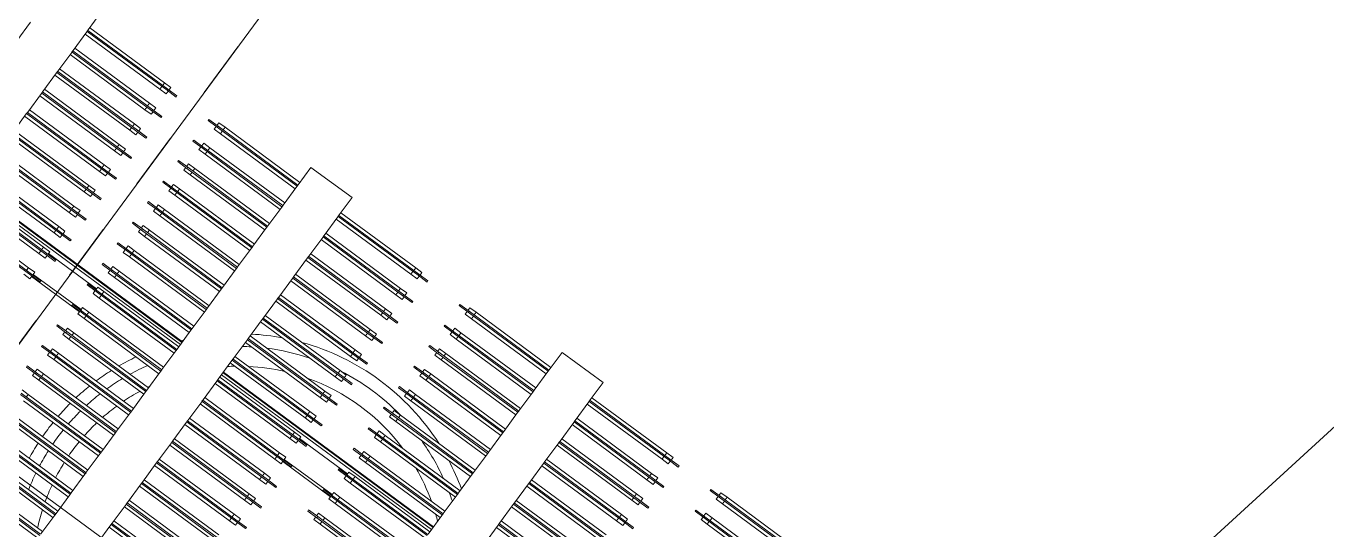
# Model space of a CAD drawing. Header units: metres. Extents: x 432095 to 435012, y 2470938 to 2473256.
# Drawn here: x 433755.655 to 433757.95, y 2471303.924 to 2471304.813 of the extents above; entities that cross this region are included whole.
import ezdxf

# ---------------------------------------------------------------- set-up
doc = ezdxf.new("R2010")
doc.units = ezdxf.units.M
doc.header["$MEASUREMENT"] = 0
doc.linetypes.add('MB D$0$DASHDOT', pattern=[1, 0.5, -0.25, 0, -0.25])
doc.linetypes.add('MB D$0$HIDDEN', pattern=[0.375, 0.25, -0.125])
doc.layers.add('cong trinh tram 110kv', color=7, linetype='Continuous', lineweight=5)
doc.layers.add('MB D$0$net dut du kien lam', color=8, linetype='MB D$0$HIDDEN', lineweight=20)

# ---------------------------------------------------------------- blocks, each defined once
blk = doc.blocks.new('MB D$0$MBA 63')
at = {"layer": 'MB D$0$net dut du kien lam', "color": 8, "linetype": 'MB D$0$DASHDOT', "ltscale": 0.5}
blk.add_line((106699.6, 30512.3), (98099.6, 30512.3), dxfattribs=at)
at = {"layer": 'MB D$0$net dut du kien lam', "color": 0, "linetype": 'ByBlock', "ltscale": 3}
blk.add_lwpolyline([(104138.6, 27512.3), (104138.6, 33512.3), (100638.6, 33512.3), (100638.6, 27512.3)], close=True, dxfattribs=at)
blk = doc.blocks.new('MB D$0$mba 1')
at = {"layer": 'cong trinh tram 110kv'}
for p, q in [((-17672.7, 4480.6), (-17847.7, 4480.6)), ((-17847.7, 4478.2), (-17672.7, 4478.2)), ((-17836.6, 4486.4), (-17672.7, 4486.4)), ((-17672.7, 4477.4), (-17672.7, 4436.4)), ((-17672.7, 4472.4), (-17836.6, 4472.4)), ((-17672.7, 4435.6), (-17847.7, 4435.6)), ((-17847.7, 4433.2), (-17672.7, 4433.2)), ((-17836.6, 4441.4), (-17672.7, 4441.4)), ((-17672.7, 4436.4), (-17672.7, 4432.4)), ((-17672.7, 4433.2), (-17672.7, 4435.6)), ((-17672.7, 4432.4), (-17672.7, 4391.4)), ((-17582.7, 4432.4), (-17582.7, 4391.4)), ((-17672.7, 4427.4), (-17836.6, 4427.4)), ((-17672.7, 4390.6), (-17847.7, 4390.6)), ((-17847.7, 4388.2), (-17672.7, 4388.2)), ((-17836.6, 4396.4), (-17672.7, 4396.4)), ((-17672.7, 4391.4), (-17672.7, 4387.4)), ((-17672.7, 4388.2), (-17672.7, 4390.6)), ((-17672.7, 4387.4), (-17672.7, 4346.4)), ((-17582.7, 4396.4), (-17418.9, 4396.4)), ((-17582.7, 4387.4), (-17582.7, 4391.4)), ((-17407.7, 4390.6), (-17582.7, 4390.6)), ((-17582.7, 4390.6), (-17582.7, 4388.2)), ((-17582.7, 4388.2), (-17407.7, 4388.2)), ((-17582.7, 4387.4), (-17582.7, 4346.4)), ((-17672.7, 4382.4), (-17836.6, 4382.4)), ((-17418.9, 4382.4), (-17582.7, 4382.4)), ((-17672.7, 4345.6), (-17847.7, 4345.6)), ((-17847.7, 4343.2), (-17672.7, 4343.2)), ((-17836.6, 4351.4), (-17672.7, 4351.4)), ((-17672.7, 4337.4), (-17836.6, 4337.4)), ((-17672.7, 4346.4), (-17672.7, 4342.4)), ((-17672.7, 4343.2), (-17672.7, 4345.6)), ((-17672.7, 4342.4), (-17672.7, 4301.4)), ((-17582.7, 4351.4), (-17418.9, 4351.4)), ((-17582.7, 4342.4), (-17582.7, 4346.4)), ((-17407.7, 4345.6), (-17582.7, 4345.6)), ((-17582.7, 4345.6), (-17582.7, 4343.2)), ((-17582.7, 4343.2), (-17407.7, 4343.2)), ((-17582.7, 4342.4), (-17582.7, 4301.4)), ((-17418.9, 4337.4), (-17582.7, 4337.4)), ((-17850.2, 4292.4), (-17836.6, 4292.4)), ((-17672.7, 4300.6), (-17847.7, 4300.6)), ((-17847.7, 4298.2), (-17672.7, 4298.2)), ((-17836.6, 4306.4), (-17672.7, 4306.4)), ((-17836.6, 4292.4), (-17836.6, 4298.2)), ((-17672.7, 4292.4), (-17836.6, 4292.4)), ((-17672.7, 4301.4), (-17672.7, 4297.4)), ((-17672.7, 4298.2), (-17672.7, 4300.6)), ((-17672.7, 4297.4), (-17672.7, 4256.4)), ((-17582.7, 4306.4), (-17418.9, 4306.4)), ((-17582.7, 4297.4), (-17582.7, 4301.4)), ((-17407.7, 4300.6), (-17582.7, 4300.6)), ((-17582.7, 4300.6), (-17582.7, 4298.2)), ((-17582.7, 4298.2), (-17407.7, 4298.2)), ((-17582.7, 4297.4), (-17582.7, 4256.4)), ((-17418.9, 4292.4), (-17582.7, 4292.4)), ((-17867.7, 4255.6), (-17847.7, 4255.6)), ((-17867.7, 4255.6), (-17867.7, 4253.2)), ((-17847.7, 4253.2), (-17867.7, 4253.2)), ((-17836.6, 4261.4), (-17850.2, 4261.4)), ((-17850.2, 4261.4), (-17850.2, 4255.6)), ((-17850.2, 4247.4), (-17850.2, 4253.2)), ((-17850.2, 4247.4), (-17836.6, 4247.4)), ((-17847.7, 4253.2), (-17847.7, 4255.6)), ((-17672.7, 4255.6), (-17847.7, 4255.6)), ((-17847.7, 4253.2), (-17672.7, 4253.2)), ((-17836.6, 4261.4), (-17672.7, 4261.4)), ((-17836.6, 4261.4), (-17836.6, 4255.6)), ((-17836.6, 4247.4), (-17836.6, 4253.2)), ((-17672.7, 4247.4), (-17836.6, 4247.4)), ((-17672.7, 4256.4), (-17672.7, 4252.4)), ((-17672.7, 4253.2), (-17672.7, 4255.6)), ((-17672.7, 4252.4), (-17672.7, 4211.4)), ((-17582.7, 4261.4), (-17418.9, 4261.4)), ((-17582.7, 4252.4), (-17582.7, 4256.4)), ((-17407.7, 4255.6), (-17582.7, 4255.6)), ((-17582.7, 4255.6), (-17582.7, 4253.2)), ((-17582.7, 4253.2), (-17407.7, 4253.2)), ((-17582.7, 4252.4), (-17582.7, 4211.4)), ((-17418.9, 4247.4), (-17582.7, 4247.4)), ((-17405.2, 4261.4), (-17418.9, 4261.4)), ((-17418.9, 4261.4), (-17418.9, 4255.6)), ((-17418.9, 4247.4), (-17418.9, 4253.2)), ((-17418.9, 4247.4), (-17405.2, 4247.4)), ((-17407.7, 4255.6), (-17387.7, 4255.6)), ((-17407.7, 4255.6), (-17407.7, 4253.2)), ((-17387.7, 4253.2), (-17407.7, 4253.2)), ((-17405.2, 4261.4), (-17405.2, 4255.6)), ((-17405.2, 4247.4), (-17405.2, 4253.2)), ((-17387.7, 4253.2), (-17387.7, 4255.6)), ((-17867.7, 4210.6), (-17847.7, 4210.6)), ((-17867.7, 4210.6), (-17867.7, 4208.2)), ((-17847.7, 4208.2), (-17867.7, 4208.2)), ((-17836.6, 4216.4), (-17850.2, 4216.4)), ((-17850.2, 4216.4), (-17850.2, 4210.6)), ((-17850.2, 4202.4), (-17850.2, 4208.2)), ((-17850.2, 4202.4), (-17836.6, 4202.4)), ((-17847.7, 4208.2), (-17847.7, 4210.6)), ((-17672.7, 4210.6), (-17847.7, 4210.6)), ((-17847.7, 4208.2), (-17672.7, 4208.2)), ((-17836.6, 4216.4), (-17672.7, 4216.4)), ((-17836.6, 4216.4), (-17836.6, 4210.6)), ((-17836.6, 4202.4), (-17836.6, 4208.2)), ((-17672.7, 4202.4), (-17836.6, 4202.4)), ((-17672.7, 4211.4), (-17672.7, 4207.4)), ((-17672.7, 4208.2), (-17672.7, 4210.6)), ((-17672.7, 4207.4), (-17672.7, 4166.4)), ((-17582.7, 4216.4), (-17418.9, 4216.4)), ((-17582.7, 4207.4), (-17582.7, 4211.4)), ((-17407.7, 4210.6), (-17582.7, 4210.6)), ((-17582.7, 4210.6), (-17582.7, 4208.2)), ((-17582.7, 4208.2), (-17407.7, 4208.2)), ((-17582.7, 4207.4), (-17582.7, 4166.4)), ((-17418.9, 4202.4), (-17582.7, 4202.4)), ((-17405.2, 4216.4), (-17418.9, 4216.4)), ((-17418.9, 4216.4), (-17418.9, 4210.6)), ((-17418.9, 4202.4), (-17418.9, 4208.2)), ((-17418.9, 4202.4), (-17405.2, 4202.4)), ((-17407.7, 4210.6), (-17387.7, 4210.6)), ((-17407.7, 4210.6), (-17407.7, 4208.2)), ((-17387.7, 4208.2), (-17407.7, 4208.2)), ((-17405.2, 4216.4), (-17405.2, 4210.6)), ((-17405.2, 4202.4), (-17405.2, 4208.2)), ((-17387.7, 4208.2), (-17387.7, 4210.6)), ((-17867.7, 4165.6), (-17847.7, 4165.6)), ((-17867.7, 4165.6), (-17867.7, 4163.2)), ((-17847.7, 4163.2), (-17867.7, 4163.2)), ((-17836.6, 4171.4), (-17850.2, 4171.4)), ((-17850.2, 4171.4), (-17850.2, 4165.6)), ((-17850.2, 4157.4), (-17850.2, 4163.2)), ((-17850.2, 4157.4), (-17836.6, 4157.4)), ((-17847.7, 4163.2), (-17847.7, 4165.6)), ((-17672.7, 4165.6), (-17847.7, 4165.6)), ((-17847.7, 4163.2), (-17672.7, 4163.2)), ((-17836.6, 4171.4), (-17672.7, 4171.4)), ((-17836.6, 4171.4), (-17836.6, 4165.6)), ((-17836.6, 4157.4), (-17836.6, 4163.2)), ((-17672.7, 4157.4), (-17836.6, 4157.4)), ((-17672.7, 4166.4), (-17672.7, 4162.4)), ((-17672.7, 4163.2), (-17672.7, 4165.6)), ((-17672.7, 4162.4), (-17672.7, 4121.4)), ((-17582.7, 4171.4), (-17418.9, 4171.4)), ((-17582.7, 4162.4), (-17582.7, 4166.4)), ((-17407.7, 4165.6), (-17582.7, 4165.6)), ((-17582.7, 4165.6), (-17582.7, 4163.2)), ((-17582.7, 4163.2), (-17407.7, 4163.2)), ((-17582.7, 4162.4), (-17582.7, 4121.4)), ((-17418.9, 4157.4), (-17582.7, 4157.4)), ((-17405.2, 4171.4), (-17418.9, 4171.4)), ((-17418.9, 4171.4), (-17418.9, 4165.6)), ((-17418.9, 4157.4), (-17418.9, 4163.2)), ((-17418.9, 4157.4), (-17405.2, 4157.4)), ((-17407.7, 4165.6), (-17387.7, 4165.6)), ((-17407.7, 4165.6), (-17407.7, 4163.2)), ((-17387.7, 4163.2), (-17407.7, 4163.2)), ((-17405.2, 4171.4), (-17405.2, 4165.6)), ((-17405.2, 4157.4), (-17405.2, 4163.2)), ((-17387.7, 4163.2), (-17387.7, 4165.6)), ((-17317.7, 4165.6), (-17297.7, 4165.6)), ((-17317.7, 4165.6), (-17317.7, 4163.2)), ((-17297.7, 4163.2), (-17317.7, 4163.2)), ((-17286.6, 4171.4), (-17300.2, 4171.4)), ((-17300.2, 4171.4), (-17300.2, 4165.6)), ((-17300.2, 4157.4), (-17300.2, 4163.2)), ((-17300.2, 4157.4), (-17286.6, 4157.4)), ((-17297.7, 4163.2), (-17297.7, 4165.6)), ((-17122.7, 4165.6), (-17297.7, 4165.6)), ((-17297.7, 4163.2), (-17122.7, 4163.2)), ((-17286.6, 4171.4), (-17122.7, 4171.4)), ((-17286.6, 4171.4), (-17286.6, 4165.6)), ((-17286.6, 4157.4), (-17286.6, 4163.2)), ((-17122.7, 4157.4), (-17286.6, 4157.4)), ((-17957.7, 4120.6), (-18132.7, 4120.6)), ((-18132.7, 4118.2), (-17957.7, 4118.2)), ((-17968.9, 4112.4), (-18132.7, 4112.4)), ((-17955.2, 4126.4), (-17968.9, 4126.4)), ((-17968.9, 4112.4), (-17968.9, 4118.2)), ((-17968.9, 4112.4), (-17955.2, 4112.4)), ((-17957.7, 4120.6), (-17937.7, 4120.6)), ((-17957.7, 4120.6), (-17957.7, 4118.2)), ((-17937.7, 4118.2), (-17957.7, 4118.2)), ((-17955.2, 4126.4), (-17955.2, 4120.6)), ((-17955.2, 4121.4), (-17850.2, 4121.4)), ((-17955.2, 4112.4), (-17955.2, 4118.2)), ((-17955.2, 4116.9), (-17850.2, 4116.9)), ((-17937.7, 4118.2), (-17937.7, 4120.6)), ((-17867.7, 4120.6), (-17847.7, 4120.6)), ((-17867.7, 4120.6), (-17867.7, 4118.2)), ((-17847.7, 4118.2), (-17867.7, 4118.2)), ((-17836.6, 4126.4), (-17850.2, 4126.4)), ((-17850.2, 4126.4), (-17850.2, 4120.6)), ((-17850.2, 4112.4), (-17850.2, 4118.2)), ((-17850.2, 4112.4), (-17836.6, 4112.4)), ((-17847.7, 4118.2), (-17847.7, 4120.6)), ((-17672.7, 4120.6), (-17847.7, 4120.6)), ((-17847.7, 4118.2), (-17672.7, 4118.2)), ((-17836.6, 4126.4), (-17672.7, 4126.4)), ((-17836.6, 4126.4), (-17836.6, 4120.6)), ((-17836.6, 4112.4), (-17836.6, 4118.2)), ((-17672.7, 4112.4), (-17836.6, 4112.4)), ((-17672.7, 4121.4), (-17672.7, 4117.4)), ((-17672.7, 4118.2), (-17672.7, 4120.6)), ((-17672.7, 4117.4), (-17672.7, 4076.4)), ((-17582.7, 4126.4), (-17418.9, 4126.4)), ((-17582.7, 4117.4), (-17582.7, 4121.4)), ((-17407.7, 4120.6), (-17582.7, 4120.6)), ((-17582.7, 4120.6), (-17582.7, 4118.2)), ((-17582.7, 4118.2), (-17407.7, 4118.2)), ((-17582.7, 4117.4), (-17582.7, 4076.4)), ((-17418.9, 4112.4), (-17582.7, 4112.4)), ((-17405.2, 4126.4), (-17418.9, 4126.4)), ((-17418.9, 4126.4), (-17418.9, 4120.6)), ((-17418.9, 4112.4), (-17418.9, 4118.2)), ((-17418.9, 4112.4), (-17405.2, 4112.4)), ((-17407.7, 4120.6), (-17387.7, 4120.6)), ((-17407.7, 4120.6), (-17407.7, 4118.2)), ((-17387.7, 4118.2), (-17407.7, 4118.2)), ((-17405.2, 4126.4), (-17405.2, 4120.6)), ((-17405.2, 4121.4), (-17300.2, 4121.4)), ((-17405.2, 4112.4), (-17405.2, 4118.2)), ((-17405.2, 4116.9), (-17300.2, 4116.9)), ((-17387.7, 4118.2), (-17387.7, 4120.6)), ((-17317.7, 4120.6), (-17297.7, 4120.6)), ((-17317.7, 4120.6), (-17317.7, 4118.2)), ((-17297.7, 4118.2), (-17317.7, 4118.2)), ((-17286.6, 4126.4), (-17300.2, 4126.4)), ((-17300.2, 4126.4), (-17300.2, 4120.6)), ((-17300.2, 4112.4), (-17300.2, 4118.2)), ((-17300.2, 4112.4), (-17286.6, 4112.4)), ((-17297.7, 4118.2), (-17297.7, 4120.6)), ((-17122.7, 4120.6), (-17297.7, 4120.6)), ((-17297.7, 4118.2), (-17122.7, 4118.2)), ((-17286.6, 4126.4), (-17122.7, 4126.4)), ((-17286.6, 4126.4), (-17286.6, 4120.6)), ((-17286.6, 4112.4), (-17286.6, 4118.2)), ((-17122.7, 4112.4), (-17286.6, 4112.4)), ((-18132.7, 4081.4), (-17968.9, 4081.4)), ((-17957.7, 4075.6), (-18132.7, 4075.6)), ((-18132.7, 4073.2), (-17957.7, 4073.2)), ((-17968.9, 4067.4), (-18132.7, 4067.4)), ((-18132.7, 4062.4), (-17672.7, 4062.4)), ((-17955.2, 4081.4), (-17968.9, 4081.4)), ((-17968.9, 4081.4), (-17968.9, 4075.6)), ((-17968.9, 4067.4), (-17968.9, 4073.2)), ((-17968.9, 4067.4), (-17955.2, 4067.4)), ((-17957.7, 4075.6), (-17937.7, 4075.6)), ((-17957.7, 4075.6), (-17957.7, 4073.2)), ((-17937.7, 4073.2), (-17957.7, 4073.2)), ((-17955.2, 4081.4), (-17955.2, 4075.6)), ((-17955.2, 4067.4), (-17955.2, 4073.2)), ((-17955.2, 4071.4), (-17850.2, 4071.4)), ((-17937.7, 4073.2), (-17937.7, 4075.6)), ((-17867.7, 4075.6), (-17847.7, 4075.6)), ((-17867.7, 4075.6), (-17867.7, 4073.2)), ((-17847.7, 4073.2), (-17867.7, 4073.2)), ((-17836.6, 4081.4), (-17850.2, 4081.4)), ((-17850.2, 4081.4), (-17850.2, 4075.6)), ((-17850.2, 4067.4), (-17850.2, 4073.2)), ((-17850.2, 4067.4), (-17836.6, 4067.4)), ((-17847.7, 4073.2), (-17847.7, 4075.6)), ((-17672.7, 4075.6), (-17847.7, 4075.6)), ((-17847.7, 4073.2), (-17672.7, 4073.2)), ((-17836.6, 4081.4), (-17672.7, 4081.4)), ((-17836.6, 4081.4), (-17836.6, 4075.6)), ((-17836.6, 4067.4), (-17836.6, 4073.2)), ((-17672.7, 4067.4), (-17836.6, 4067.4)), ((-17672.7, 4076.4), (-17672.7, 4072.4)), ((-17672.7, 4073.2), (-17672.7, 4075.6)), ((-17672.7, 4072.4), (-17672.7, 4031.4)), ((-17582.7, 4081.4), (-17418.9, 4081.4)), ((-17582.7, 4072.4), (-17582.7, 4076.4)), ((-17407.7, 4075.6), (-17582.7, 4075.6)), ((-17582.7, 4075.6), (-17582.7, 4073.2)), ((-17582.7, 4073.2), (-17407.7, 4073.2)), ((-17582.7, 4072.4), (-17582.7, 4031.4)), ((-17418.9, 4067.4), (-17582.7, 4067.4)), ((-17582.7, 4062.4), (-17122.7, 4062.4)), ((-17405.2, 4081.4), (-17418.9, 4081.4)), ((-17418.9, 4081.4), (-17418.9, 4075.6)), ((-17418.9, 4067.4), (-17418.9, 4073.2)), ((-17418.9, 4067.4), (-17405.2, 4067.4)), ((-17407.7, 4075.6), (-17387.7, 4075.6)), ((-17407.7, 4075.6), (-17407.7, 4073.2)), ((-17387.7, 4073.2), (-17407.7, 4073.2)), ((-17405.2, 4081.4), (-17405.2, 4075.6)), ((-17405.2, 4067.4), (-17405.2, 4073.2)), ((-17405.2, 4071.4), (-17300.2, 4071.4)), ((-17387.7, 4073.2), (-17387.7, 4075.6)), ((-17317.7, 4075.6), (-17297.7, 4075.6)), ((-17317.7, 4075.6), (-17317.7, 4073.2)), ((-17297.7, 4073.2), (-17317.7, 4073.2)), ((-17286.6, 4081.4), (-17300.2, 4081.4)), ((-17300.2, 4081.4), (-17300.2, 4075.6)), ((-17300.2, 4067.4), (-17300.2, 4073.2)), ((-17300.2, 4067.4), (-17286.6, 4067.4)), ((-17297.7, 4073.2), (-17297.7, 4075.6)), ((-17122.7, 4075.6), (-17297.7, 4075.6)), ((-17297.7, 4073.2), (-17122.7, 4073.2)), ((-17286.6, 4081.4), (-17122.7, 4081.4)), ((-17286.6, 4081.4), (-17286.6, 4075.6)), ((-17286.6, 4067.4), (-17286.6, 4073.2)), ((-17122.7, 4067.4), (-17286.6, 4067.4)), ((-17122.7, 4072.4), (-17122.7, 4031.4)), ((-18132.7, 4057.9), (-17672.7, 4057.9)), ((-18132.7, 4056.4), (-17672.7, 4056.4)), ((-17582.7, 4057.9), (-17122.7, 4057.9)), ((-17582.7, 4056.4), (-17122.7, 4056.4)), ((-18132.7, 4036.4), (-17968.9, 4036.4)), ((-17957.7, 4030.6), (-18132.7, 4030.6)), ((-18132.7, 4028.2), (-17957.7, 4028.2)), ((-17968.9, 4022.4), (-18132.7, 4022.4)), ((-17955.2, 4036.4), (-17968.9, 4036.4)), ((-17968.9, 4036.4), (-17968.9, 4030.6)), ((-17968.9, 4022.4), (-17968.9, 4028.2)), ((-17968.9, 4022.4), (-17955.2, 4022.4)), ((-17957.7, 4030.6), (-17937.7, 4030.6)), ((-17957.7, 4030.6), (-17957.7, 4028.2)), ((-17937.7, 4028.2), (-17957.7, 4028.2)), ((-17955.2, 4036.4), (-17955.2, 4030.6)), ((-17955.2, 4022.4), (-17955.2, 4028.2)), ((-17937.7, 4028.2), (-17937.7, 4030.6)), ((-17867.7, 4030.6), (-17847.7, 4030.6)), ((-17867.7, 4030.6), (-17867.7, 4028.2)), ((-17847.7, 4028.2), (-17867.7, 4028.2)), ((-17836.6, 4036.4), (-17850.2, 4036.4)), ((-17850.2, 4036.4), (-17850.2, 4030.6)), ((-17850.2, 4022.4), (-17850.2, 4028.2)), ((-17850.2, 4022.4), (-17836.6, 4022.4)), ((-17847.7, 4028.2), (-17847.7, 4030.6)), ((-17672.7, 4030.6), (-17847.7, 4030.6)), ((-17847.7, 4028.2), (-17672.7, 4028.2)), ((-17836.6, 4036.4), (-17672.7, 4036.4)), ((-17836.6, 4036.4), (-17836.6, 4030.6)), ((-17836.6, 4022.4), (-17836.6, 4028.2)), ((-17672.7, 4022.4), (-17836.6, 4022.4)), ((-17672.7, 4031.4), (-17672.7, 4027.4)), ((-17672.7, 4028.2), (-17672.7, 4030.6)), ((-17672.7, 4027.4), (-17672.7, 3986.4)), ((-17582.7, 4036.4), (-17418.9, 4036.4)), ((-17582.7, 4027.4), (-17582.7, 4031.4)), ((-17407.7, 4030.6), (-17582.7, 4030.6)), ((-17582.7, 4030.6), (-17582.7, 4028.2)), ((-17582.7, 4028.2), (-17407.7, 4028.2)), ((-17582.7, 4027.4), (-17582.7, 3986.4)), ((-17418.9, 4022.4), (-17582.7, 4022.4)), ((-17405.2, 4036.4), (-17418.9, 4036.4)), ((-17418.9, 4036.4), (-17418.9, 4030.6)), ((-17418.9, 4022.4), (-17418.9, 4028.2)), ((-17418.9, 4022.4), (-17405.2, 4022.4)), ((-17407.7, 4030.6), (-17387.7, 4030.6)), ((-17407.7, 4030.6), (-17407.7, 4028.2)), ((-17387.7, 4028.2), (-17407.7, 4028.2)), ((-17405.2, 4036.4), (-17405.2, 4030.6)), ((-17405.2, 4022.4), (-17405.2, 4028.2)), ((-17387.7, 4028.2), (-17387.7, 4030.6)), ((-17317.7, 4030.6), (-17297.7, 4030.6)), ((-17317.7, 4030.6), (-17317.7, 4028.2)), ((-17297.7, 4028.2), (-17317.7, 4028.2)), ((-17286.6, 4036.4), (-17300.2, 4036.4)), ((-17300.2, 4036.4), (-17300.2, 4030.6)), ((-17300.2, 4022.4), (-17300.2, 4028.2)), ((-17300.2, 4022.4), (-17286.6, 4022.4)), ((-17297.7, 4028.2), (-17297.7, 4030.6)), ((-17122.7, 4030.6), (-17297.7, 4030.6)), ((-17297.7, 4028.2), (-17122.7, 4028.2)), ((-17286.6, 4036.4), (-17122.7, 4036.4)), ((-17286.6, 4036.4), (-17286.6, 4030.6)), ((-17286.6, 4022.4), (-17286.6, 4028.2)), ((-17122.7, 4022.4), (-17286.6, 4022.4)), ((-17122.7, 4031.4), (-17122.7, 4027.4)), ((-17122.7, 4028.2), (-17122.7, 4030.6)), ((-17122.7, 4027.4), (-17122.7, 3986.4)), ((-17032.7, 4027.4), (-17032.7, 3986.4)), ((-18132.7, 3991.4), (-17968.9, 3991.4)), ((-17957.7, 3985.6), (-18132.7, 3985.6)), ((-18132.7, 3983.2), (-17957.7, 3983.2)), ((-17968.9, 3977.4), (-18132.7, 3977.4)), ((-17955.2, 3991.4), (-17968.9, 3991.4)), ((-17968.9, 3991.4), (-17968.9, 3985.6)), ((-17968.9, 3977.4), (-17968.9, 3983.2)), ((-17968.9, 3977.4), (-17955.2, 3977.4)), ((-17957.7, 3985.6), (-17937.7, 3985.6)), ((-17957.7, 3985.6), (-17957.7, 3983.2)), ((-17937.7, 3983.2), (-17957.7, 3983.2)), ((-17955.2, 3991.4), (-17955.2, 3985.6)), ((-17955.2, 3977.4), (-17955.2, 3983.2)), ((-17937.7, 3983.2), (-17937.7, 3985.6)), ((-17867.7, 3985.6), (-17847.7, 3985.6)), ((-17867.7, 3985.6), (-17867.7, 3983.2)), ((-17847.7, 3983.2), (-17867.7, 3983.2)), ((-17836.6, 3991.4), (-17850.2, 3991.4)), ((-17850.2, 3991.4), (-17850.2, 3985.6)), ((-17850.2, 3977.4), (-17850.2, 3983.2)), ((-17850.2, 3977.4), (-17836.6, 3977.4)), ((-17847.7, 3983.2), (-17847.7, 3985.6)), ((-17672.7, 3985.6), (-17847.7, 3985.6)), ((-17847.7, 3983.2), (-17672.7, 3983.2)), ((-17836.6, 3991.4), (-17672.7, 3991.4)), ((-17836.6, 3991.4), (-17836.6, 3985.6)), ((-17836.6, 3977.4), (-17836.6, 3983.2)), ((-17672.7, 3977.4), (-17836.6, 3977.4)), ((-17672.7, 3986.4), (-17672.7, 3982.4)), ((-17672.7, 3983.2), (-17672.7, 3985.6)), ((-17672.7, 3982.4), (-17672.7, 3941.4)), ((-17582.7, 3991.4), (-17418.9, 3991.4)), ((-17582.7, 3982.4), (-17582.7, 3986.4)), ((-17407.7, 3985.6), (-17582.7, 3985.6)), ((-17582.7, 3985.6), (-17582.7, 3983.2)), ((-17582.7, 3983.2), (-17407.7, 3983.2)), ((-17582.7, 3982.4), (-17582.7, 3941.4)), ((-17418.9, 3977.4), (-17582.7, 3977.4)), ((-17405.2, 3991.4), (-17418.9, 3991.4)), ((-17418.9, 3991.4), (-17418.9, 3985.6)), ((-17418.9, 3977.4), (-17418.9, 3983.2)), ((-17418.9, 3977.4), (-17405.2, 3977.4)), ((-17407.7, 3985.6), (-17387.7, 3985.6)), ((-17407.7, 3985.6), (-17407.7, 3983.2)), ((-17387.7, 3983.2), (-17407.7, 3983.2)), ((-17405.2, 3991.4), (-17405.2, 3985.6)), ((-17405.2, 3977.4), (-17405.2, 3983.2)), ((-17387.7, 3983.2), (-17387.7, 3985.6)), ((-17317.7, 3985.6), (-17297.7, 3985.6)), ((-17317.7, 3985.6), (-17317.7, 3983.2)), ((-17297.7, 3983.2), (-17317.7, 3983.2)), ((-17286.6, 3991.4), (-17300.2, 3991.4)), ((-17300.2, 3991.4), (-17300.2, 3985.6)), ((-17300.2, 3977.4), (-17300.2, 3983.2)), ((-17300.2, 3977.4), (-17286.6, 3977.4)), ((-17297.7, 3983.2), (-17297.7, 3985.6)), ((-17122.7, 3985.6), (-17297.7, 3985.6)), ((-17297.7, 3983.2), (-17122.7, 3983.2)), ((-17286.6, 3991.4), (-17122.7, 3991.4)), ((-17286.6, 3991.4), (-17286.6, 3985.6)), ((-17286.6, 3977.4), (-17286.6, 3983.2)), ((-17122.7, 3977.4), (-17286.6, 3977.4)), ((-17122.7, 3986.4), (-17122.7, 3982.4)), ((-17122.7, 3983.2), (-17122.7, 3985.6)), ((-17122.7, 3982.4), (-17122.7, 3941.4)), ((-17032.7, 3991.4), (-16868.9, 3991.4)), ((-17032.7, 3982.4), (-17032.7, 3986.4)), ((-16857.7, 3985.6), (-17032.7, 3985.6)), ((-17032.7, 3985.6), (-17032.7, 3983.2)), ((-17032.7, 3983.2), (-16857.7, 3983.2)), ((-17032.7, 3982.4), (-17032.7, 3941.4)), ((-16868.9, 3977.4), (-17032.7, 3977.4)), ((-18132.7, 3946.4), (-17968.9, 3946.4)), ((-17957.7, 3940.6), (-18132.7, 3940.6)), ((-18132.7, 3938.2), (-17957.7, 3938.2)), ((-18132.7, 3937.4), (-18132.7, 3896.4)), ((-17968.9, 3932.4), (-18132.7, 3932.4)), ((-17955.2, 3946.4), (-17968.9, 3946.4)), ((-17968.9, 3946.4), (-17968.9, 3940.6)), ((-17968.9, 3932.4), (-17968.9, 3938.2)), ((-17968.9, 3932.4), (-17955.2, 3932.4)), ((-17957.7, 3940.6), (-17937.7, 3940.6)), ((-17957.7, 3940.6), (-17957.7, 3938.2)), ((-17937.7, 3938.2), (-17957.7, 3938.2)), ((-17955.2, 3946.4), (-17955.2, 3940.6)), ((-17955.2, 3932.4), (-17955.2, 3938.2)), ((-17937.7, 3938.2), (-17937.7, 3940.6)), ((-17867.7, 3940.6), (-17847.7, 3940.6)), ((-17867.7, 3940.6), (-17867.7, 3938.2)), ((-17847.7, 3938.2), (-17867.7, 3938.2)), ((-17836.6, 3946.4), (-17850.2, 3946.4)), ((-17850.2, 3946.4), (-17850.2, 3940.6)), ((-17850.2, 3932.4), (-17850.2, 3938.2)), ((-17850.2, 3932.4), (-17836.6, 3932.4)), ((-17847.7, 3938.2), (-17847.7, 3940.6)), ((-17672.7, 3940.6), (-17847.7, 3940.6)), ((-17847.7, 3938.2), (-17672.7, 3938.2)), ((-17836.6, 3946.4), (-17672.7, 3946.4)), ((-17836.6, 3946.4), (-17836.6, 3940.6)), ((-17836.6, 3932.4), (-17836.6, 3938.2)), ((-17672.7, 3932.4), (-17836.6, 3932.4)), ((-17672.7, 3941.4), (-17672.7, 3937.4)), ((-17672.7, 3938.2), (-17672.7, 3940.6)), ((-17672.7, 3937.4), (-17672.7, 3896.4)), ((-17582.7, 3946.4), (-17418.9, 3946.4)), ((-17582.7, 3937.4), (-17582.7, 3941.4)), ((-17407.7, 3940.6), (-17582.7, 3940.6)), ((-17582.7, 3940.6), (-17582.7, 3938.2)), ((-17582.7, 3938.2), (-17407.7, 3938.2)), ((-17582.7, 3937.4), (-17582.7, 3896.4)), ((-17418.9, 3932.4), (-17582.7, 3932.4)), ((-17405.2, 3946.4), (-17418.9, 3946.4)), ((-17418.9, 3946.4), (-17418.9, 3940.6)), ((-17418.9, 3932.4), (-17418.9, 3938.2)), ((-17418.9, 3932.4), (-17405.2, 3932.4)), ((-17407.7, 3940.6), (-17387.7, 3940.6)), ((-17407.7, 3940.6), (-17407.7, 3938.2)), ((-17387.7, 3938.2), (-17407.7, 3938.2)), ((-17405.2, 3946.4), (-17405.2, 3940.6)), ((-17405.2, 3932.4), (-17405.2, 3938.2)), ((-17387.7, 3938.2), (-17387.7, 3940.6)), ((-17317.7, 3940.6), (-17297.7, 3940.6)), ((-17317.7, 3940.6), (-17317.7, 3938.2)), ((-17297.7, 3938.2), (-17317.7, 3938.2)), ((-17286.6, 3946.4), (-17300.2, 3946.4)), ((-17300.2, 3946.4), (-17300.2, 3940.6)), ((-17300.2, 3932.4), (-17300.2, 3938.2)), ((-17300.2, 3932.4), (-17286.6, 3932.4)), ((-17297.7, 3938.2), (-17297.7, 3940.6)), ((-17122.7, 3940.6), (-17297.7, 3940.6)), ((-17297.7, 3938.2), (-17122.7, 3938.2)), ((-17286.6, 3946.4), (-17122.7, 3946.4)), ((-17286.6, 3946.4), (-17286.6, 3940.6)), ((-17286.6, 3932.4), (-17286.6, 3938.2)), ((-17122.7, 3932.4), (-17286.6, 3932.4)), ((-17122.7, 3941.4), (-17122.7, 3937.4)), ((-17122.7, 3938.2), (-17122.7, 3940.6)), ((-17122.7, 3937.4), (-17122.7, 3896.4)), ((-17032.7, 3946.4), (-16868.9, 3946.4)), ((-17032.7, 3937.4), (-17032.7, 3941.4)), ((-16857.7, 3940.6), (-17032.7, 3940.6)), ((-17032.7, 3940.6), (-17032.7, 3938.2)), ((-17032.7, 3938.2), (-16857.7, 3938.2)), ((-17032.7, 3937.4), (-17032.7, 3896.4)), ((-16868.9, 3932.4), (-17032.7, 3932.4)), ((-18132.7, 3901.4), (-17968.9, 3901.4)), ((-17955.2, 3901.4), (-17968.9, 3901.4)), ((-17968.9, 3901.4), (-17968.9, 3895.6)), ((-17955.2, 3901.4), (-17955.2, 3895.6)), ((-17836.6, 3901.4), (-17850.2, 3901.4)), ((-17850.2, 3901.4), (-17850.2, 3895.6)), ((-17836.6, 3901.4), (-17672.7, 3901.4)), ((-17836.6, 3901.4), (-17836.6, 3895.6)), ((-17582.7, 3901.4), (-17418.9, 3901.4)), ((-17405.2, 3901.4), (-17418.9, 3901.4)), ((-17418.9, 3901.4), (-17418.9, 3895.6)), ((-17405.2, 3901.4), (-17405.2, 3895.6)), ((-17286.6, 3901.4), (-17300.2, 3901.4)), ((-17300.2, 3901.4), (-17300.2, 3895.6)), ((-17286.6, 3901.4), (-17122.7, 3901.4)), ((-17286.6, 3901.4), (-17286.6, 3895.6)), ((-17032.7, 3901.4), (-16868.9, 3901.4)), ((-18132.7, 3892.4), (-18132.7, 3896.4)), ((-17957.7, 3895.6), (-18132.7, 3895.6)), ((-18132.7, 3895.6), (-18132.7, 3893.2)), ((-18132.7, 3893.2), (-17957.7, 3893.2)), ((-18132.7, 3892.4), (-18132.7, 3851.4)), ((-17968.9, 3887.4), (-18132.7, 3887.4)), ((-17968.9, 3887.4), (-17968.9, 3893.2)), ((-17968.9, 3887.4), (-17955.2, 3887.4)), ((-17957.7, 3895.6), (-17937.7, 3895.6)), ((-17957.7, 3895.6), (-17957.7, 3893.2)), ((-17937.7, 3893.2), (-17957.7, 3893.2)), ((-17955.2, 3887.4), (-17955.2, 3893.2)), ((-17937.7, 3893.2), (-17937.7, 3895.6)), ((-17867.7, 3895.6), (-17847.7, 3895.6)), ((-17867.7, 3895.6), (-17867.7, 3893.2)), ((-17847.7, 3893.2), (-17867.7, 3893.2)), ((-17850.2, 3887.4), (-17850.2, 3893.2)), ((-17850.2, 3887.4), (-17836.6, 3887.4)), ((-17847.7, 3893.2), (-17847.7, 3895.6)), ((-17672.7, 3895.6), (-17847.7, 3895.6)), ((-17847.7, 3893.2), (-17672.7, 3893.2)), ((-17836.6, 3887.4), (-17836.6, 3893.2)), ((-17672.7, 3887.4), (-17836.6, 3887.4)), ((-17672.7, 3896.4), (-17672.7, 3892.4)), ((-17672.7, 3893.2), (-17672.7, 3895.6)), ((-17672.7, 3892.4), (-17672.7, 3851.4)), ((-17582.7, 3892.4), (-17582.7, 3896.4)), ((-17407.7, 3895.6), (-17582.7, 3895.6)), ((-17582.7, 3895.6), (-17582.7, 3893.2)), ((-17582.7, 3893.2), (-17407.7, 3893.2)), ((-17582.7, 3892.4), (-17582.7, 3851.4)), ((-17418.9, 3887.4), (-17582.7, 3887.4)), ((-17418.9, 3887.4), (-17418.9, 3893.2)), ((-17418.9, 3887.4), (-17405.2, 3887.4)), ((-17407.7, 3895.6), (-17387.7, 3895.6)), ((-17407.7, 3895.6), (-17407.7, 3893.2)), ((-17387.7, 3893.2), (-17407.7, 3893.2)), ((-17405.2, 3887.4), (-17405.2, 3893.2)), ((-17387.7, 3893.2), (-17387.7, 3895.6)), ((-17317.7, 3895.6), (-17297.7, 3895.6)), ((-17317.7, 3895.6), (-17317.7, 3893.2)), ((-17297.7, 3893.2), (-17317.7, 3893.2)), ((-17300.2, 3887.4), (-17300.2, 3893.2)), ((-17300.2, 3887.4), (-17286.6, 3887.4)), ((-17297.7, 3893.2), (-17297.7, 3895.6)), ((-17122.7, 3895.6), (-17297.7, 3895.6)), ((-17297.7, 3893.2), (-17122.7, 3893.2)), ((-17286.6, 3887.4), (-17286.6, 3893.2)), ((-17122.7, 3887.4), (-17286.6, 3887.4)), ((-17122.7, 3896.4), (-17122.7, 3892.4)), ((-17122.7, 3893.2), (-17122.7, 3895.6)), ((-17122.7, 3892.4), (-17122.7, 3851.4)), ((-17032.7, 3892.4), (-17032.7, 3896.4)), ((-16857.7, 3895.6), (-17032.7, 3895.6)), ((-17032.7, 3895.6), (-17032.7, 3893.2)), ((-17032.7, 3893.2), (-16857.7, 3893.2)), ((-17032.7, 3892.4), (-17032.7, 3851.4)), ((-16868.9, 3887.4), (-17032.7, 3887.4)), ((-18132.7, 3856.4), (-17968.9, 3856.4)), ((-17955.2, 3856.4), (-17968.9, 3856.4)), ((-17968.9, 3856.4), (-17968.9, 3850.6)), ((-17955.2, 3856.4), (-17955.2, 3850.6)), ((-17836.6, 3856.4), (-17850.2, 3856.4)), ((-17850.2, 3856.4), (-17850.2, 3850.6)), ((-17836.6, 3856.4), (-17672.7, 3856.4)), ((-17836.6, 3856.4), (-17836.6, 3850.6)), ((-17582.7, 3856.4), (-17418.9, 3856.4)), ((-17405.2, 3856.4), (-17418.9, 3856.4)), ((-17418.9, 3856.4), (-17418.9, 3850.6)), ((-17405.2, 3856.4), (-17405.2, 3850.6)), ((-17286.6, 3856.4), (-17300.2, 3856.4)), ((-17300.2, 3856.4), (-17300.2, 3850.6)), ((-17286.6, 3856.4), (-17122.7, 3856.4)), ((-17286.6, 3856.4), (-17286.6, 3850.6)), ((-17032.7, 3856.4), (-16868.9, 3856.4)), ((-16855.2, 3856.4), (-16868.9, 3856.4)), ((-16868.9, 3856.4), (-16868.9, 3850.6)), ((-16855.2, 3856.4), (-16855.2, 3850.6)), ((-18132.7, 3847.4), (-18132.7, 3851.4)), ((-17957.7, 3850.6), (-18132.7, 3850.6)), ((-18132.7, 3850.6), (-18132.7, 3848.2)), ((-18132.7, 3848.2), (-17957.7, 3848.2)), ((-18132.7, 3847.4), (-18132.7, 3806.4)), ((-17968.9, 3842.4), (-18132.7, 3842.4)), ((-17968.9, 3842.4), (-17968.9, 3848.2)), ((-17968.9, 3842.4), (-17955.2, 3842.4)), ((-17957.7, 3850.6), (-17937.7, 3850.6)), ((-17957.7, 3850.6), (-17957.7, 3848.2)), ((-17937.7, 3848.2), (-17957.7, 3848.2)), ((-17955.2, 3842.4), (-17955.2, 3848.2)), ((-17937.7, 3848.2), (-17937.7, 3850.6)), ((-17867.7, 3850.6), (-17847.7, 3850.6)), ((-17867.7, 3850.6), (-17867.7, 3848.2)), ((-17847.7, 3848.2), (-17867.7, 3848.2)), ((-17850.2, 3842.4), (-17850.2, 3848.2)), ((-17850.2, 3842.4), (-17836.6, 3842.4)), ((-17847.7, 3848.2), (-17847.7, 3850.6)), ((-17672.7, 3850.6), (-17847.7, 3850.6)), ((-17847.7, 3848.2), (-17672.7, 3848.2)), ((-17836.6, 3842.4), (-17836.6, 3848.2)), ((-17672.7, 3842.4), (-17836.6, 3842.4)), ((-17672.7, 3851.4), (-17672.7, 3847.4)), ((-17672.7, 3848.2), (-17672.7, 3850.6)), ((-17672.7, 3847.4), (-17672.7, 3806.4)), ((-17582.7, 3847.4), (-17582.7, 3851.4)), ((-17407.7, 3850.6), (-17582.7, 3850.6)), ((-17582.7, 3850.6), (-17582.7, 3848.2)), ((-17582.7, 3848.2), (-17407.7, 3848.2)), ((-17582.7, 3847.4), (-17582.7, 3806.4)), ((-17418.9, 3842.4), (-17582.7, 3842.4)), ((-17418.9, 3842.4), (-17418.9, 3848.2)), ((-17418.9, 3842.4), (-17405.2, 3842.4)), ((-17407.7, 3850.6), (-17387.7, 3850.6)), ((-17407.7, 3850.6), (-17407.7, 3848.2)), ((-17387.7, 3848.2), (-17407.7, 3848.2)), ((-17405.2, 3842.4), (-17405.2, 3848.2)), ((-17387.7, 3848.2), (-17387.7, 3850.6)), ((-17317.7, 3850.6), (-17297.7, 3850.6)), ((-17317.7, 3850.6), (-17317.7, 3848.2)), ((-17297.7, 3848.2), (-17317.7, 3848.2)), ((-17300.2, 3842.4), (-17300.2, 3848.2)), ((-17300.2, 3842.4), (-17286.6, 3842.4)), ((-17297.7, 3848.2), (-17297.7, 3850.6)), ((-17122.7, 3850.6), (-17297.7, 3850.6)), ((-17297.7, 3848.2), (-17122.7, 3848.2)), ((-17286.6, 3842.4), (-17286.6, 3848.2)), ((-17122.7, 3842.4), (-17286.6, 3842.4)), ((-17122.7, 3851.4), (-17122.7, 3847.4)), ((-17122.7, 3848.2), (-17122.7, 3850.6)), ((-17122.7, 3847.4), (-17122.7, 3806.4)), ((-17032.7, 3847.4), (-17032.7, 3851.4)), ((-16857.7, 3850.6), (-17032.7, 3850.6)), ((-17032.7, 3850.6), (-17032.7, 3848.2)), ((-17032.7, 3848.2), (-16857.7, 3848.2)), ((-17032.7, 3847.4), (-17032.7, 3806.4)), ((-16868.9, 3842.4), (-17032.7, 3842.4)), ((-16868.9, 3842.4), (-16868.9, 3848.2)), ((-16868.9, 3842.4), (-16855.2, 3842.4)), ((-16857.7, 3850.6), (-16837.7, 3850.6)), ((-16857.7, 3850.6), (-16857.7, 3848.2)), ((-16837.7, 3848.2), (-16857.7, 3848.2)), ((-16855.2, 3842.4), (-16855.2, 3848.2)), ((-16837.7, 3848.2), (-16837.7, 3850.6)), ((-18132.7, 3811.4), (-17968.9, 3811.4)), ((-17955.2, 3811.4), (-17968.9, 3811.4)), ((-17968.9, 3811.4), (-17968.9, 3805.6)), ((-17955.2, 3811.4), (-17955.2, 3805.6)), ((-17836.6, 3811.4), (-17850.2, 3811.4)), ((-17850.2, 3811.4), (-17850.2, 3805.6)), ((-17836.6, 3811.4), (-17672.7, 3811.4)), ((-17836.6, 3811.4), (-17836.6, 3805.6)), ((-17582.7, 3811.4), (-17418.9, 3811.4)), ((-17405.2, 3811.4), (-17418.9, 3811.4)), ((-17418.9, 3811.4), (-17418.9, 3805.6)), ((-17405.2, 3811.4), (-17405.2, 3805.6)), ((-17286.6, 3811.4), (-17300.2, 3811.4)), ((-17300.2, 3811.4), (-17300.2, 3805.6)), ((-17286.6, 3811.4), (-17122.7, 3811.4)), ((-17286.6, 3811.4), (-17286.6, 3805.6)), ((-17032.7, 3811.4), (-16868.9, 3811.4)), ((-16855.2, 3811.4), (-16868.9, 3811.4)), ((-16868.9, 3811.4), (-16868.9, 3805.6)), ((-16855.2, 3811.4), (-16855.2, 3805.6)), ((-18222.7, 3802.4), (-18222.7, 3761.4)), ((-18132.7, 3802.4), (-18132.7, 3806.4)), ((-17957.7, 3805.6), (-18132.7, 3805.6)), ((-18132.7, 3805.6), (-18132.7, 3803.2)), ((-18132.7, 3803.2), (-17957.7, 3803.2)), ((-18132.7, 3802.4), (-18132.7, 3761.4)), ((-17968.9, 3797.4), (-18132.7, 3797.4)), ((-17968.9, 3797.4), (-17968.9, 3803.2)), ((-17968.9, 3797.4), (-17955.2, 3797.4)), ((-17957.7, 3805.6), (-17937.7, 3805.6)), ((-17957.7, 3805.6), (-17957.7, 3803.2)), ((-17937.7, 3803.2), (-17957.7, 3803.2)), ((-17955.2, 3797.4), (-17955.2, 3803.2)), ((-17937.7, 3803.2), (-17937.7, 3805.6)), ((-17867.7, 3805.6), (-17847.7, 3805.6)), ((-17867.7, 3805.6), (-17867.7, 3803.2)), ((-17847.7, 3803.2), (-17867.7, 3803.2)), ((-17850.2, 3797.4), (-17850.2, 3803.2)), ((-17850.2, 3797.4), (-17836.6, 3797.4)), ((-17847.7, 3803.2), (-17847.7, 3805.6)), ((-17672.7, 3805.6), (-17847.7, 3805.6)), ((-17847.7, 3803.2), (-17672.7, 3803.2)), ((-17836.6, 3797.4), (-17836.6, 3803.2)), ((-17672.7, 3797.4), (-17836.6, 3797.4)), ((-17672.7, 3806.4), (-17672.7, 3802.4)), ((-17672.7, 3803.2), (-17672.7, 3805.6)), ((-17672.7, 3802.4), (-17672.7, 3761.4)), ((-17582.7, 3802.4), (-17582.7, 3806.4)), ((-17407.7, 3805.6), (-17582.7, 3805.6)), ((-17582.7, 3805.6), (-17582.7, 3803.2)), ((-17582.7, 3803.2), (-17407.7, 3803.2)), ((-17582.7, 3802.4), (-17582.7, 3761.4)), ((-17418.9, 3797.4), (-17582.7, 3797.4)), ((-17418.9, 3797.4), (-17418.9, 3803.2)), ((-17418.9, 3797.4), (-17405.2, 3797.4)), ((-17407.7, 3805.6), (-17387.7, 3805.6)), ((-17407.7, 3805.6), (-17407.7, 3803.2)), ((-17387.7, 3803.2), (-17407.7, 3803.2)), ((-17405.2, 3797.4), (-17405.2, 3803.2)), ((-17387.7, 3803.2), (-17387.7, 3805.6)), ((-17317.7, 3805.6), (-17297.7, 3805.6)), ((-17317.7, 3805.6), (-17317.7, 3803.2)), ((-17297.7, 3803.2), (-17317.7, 3803.2)), ((-17300.2, 3797.4), (-17300.2, 3803.2)), ((-17300.2, 3797.4), (-17286.6, 3797.4)), ((-17297.7, 3803.2), (-17297.7, 3805.6)), ((-17122.7, 3805.6), (-17297.7, 3805.6)), ((-17297.7, 3803.2), (-17122.7, 3803.2)), ((-17286.6, 3797.4), (-17286.6, 3803.2)), ((-17122.7, 3797.4), (-17286.6, 3797.4)), ((-17122.7, 3806.4), (-17122.7, 3802.4)), ((-17122.7, 3803.2), (-17122.7, 3805.6)), ((-17122.7, 3802.4), (-17122.7, 3761.4)), ((-17032.7, 3802.4), (-17032.7, 3806.4)), ((-16857.7, 3805.6), (-17032.7, 3805.6)), ((-17032.7, 3805.6), (-17032.7, 3803.2)), ((-17032.7, 3803.2), (-16857.7, 3803.2)), ((-17032.7, 3802.4), (-17032.7, 3761.4)), ((-16868.9, 3797.4), (-17032.7, 3797.4)), ((-16868.9, 3797.4), (-16868.9, 3803.2)), ((-16868.9, 3797.4), (-16855.2, 3797.4)), ((-16857.7, 3805.6), (-16837.7, 3805.6)), ((-16857.7, 3805.6), (-16857.7, 3803.2)), ((-16837.7, 3803.2), (-16857.7, 3803.2)), ((-16855.2, 3797.4), (-16855.2, 3803.2)), ((-16837.7, 3803.2), (-16837.7, 3805.6)), ((-18132.7, 3766.4), (-17968.9, 3766.4)), ((-17955.2, 3766.4), (-17968.9, 3766.4)), ((-17968.9, 3766.4), (-17968.9, 3760.6)), ((-17955.2, 3766.4), (-17955.2, 3760.6)), ((-17836.6, 3766.4), (-17850.2, 3766.4)), ((-17850.2, 3766.4), (-17850.2, 3760.6)), ((-17836.6, 3766.4), (-17672.7, 3766.4)), ((-17836.6, 3766.4), (-17836.6, 3760.6)), ((-17582.7, 3766.4), (-17418.9, 3766.4)), ((-17405.2, 3766.4), (-17418.9, 3766.4)), ((-17418.9, 3766.4), (-17418.9, 3760.6)), ((-17405.2, 3766.4), (-17405.2, 3760.6)), ((-17286.6, 3766.4), (-17300.2, 3766.4)), ((-17300.2, 3766.4), (-17300.2, 3760.6)), ((-17286.6, 3766.4), (-17122.7, 3766.4)), ((-17286.6, 3766.4), (-17286.6, 3760.6)), ((-17032.7, 3766.4), (-16868.9, 3766.4)), ((-16855.2, 3766.4), (-16868.9, 3766.4)), ((-16868.9, 3766.4), (-16868.9, 3760.6)), ((-16855.2, 3766.4), (-16855.2, 3760.6)), ((-16736.6, 3766.4), (-16750.2, 3766.4)), ((-16750.2, 3766.4), (-16750.2, 3760.6)), ((-16736.6, 3766.4), (-16572.7, 3766.4)), ((-16736.6, 3766.4), (-16736.6, 3760.6)), ((-18132.7, 3757.4), (-18132.7, 3761.4)), ((-17957.7, 3760.6), (-18132.7, 3760.6)), ((-18132.7, 3760.6), (-18132.7, 3758.2)), ((-18132.7, 3758.2), (-17957.7, 3758.2)), ((-18132.7, 3757.4), (-18132.7, 3716.4)), ((-17968.9, 3752.4), (-18132.7, 3752.4)), ((-17968.9, 3752.4), (-17968.9, 3758.2)), ((-17968.9, 3752.4), (-17955.2, 3752.4)), ((-17957.7, 3760.6), (-17937.7, 3760.6)), ((-17957.7, 3760.6), (-17957.7, 3758.2)), ((-17937.7, 3758.2), (-17957.7, 3758.2)), ((-17955.2, 3752.4), (-17955.2, 3758.2)), ((-17937.7, 3758.2), (-17937.7, 3760.6)), ((-17867.7, 3760.6), (-17847.7, 3760.6)), ((-17867.7, 3760.6), (-17867.7, 3758.2)), ((-17847.7, 3758.2), (-17867.7, 3758.2)), ((-17850.2, 3752.4), (-17850.2, 3758.2)), ((-17850.2, 3752.4), (-17836.6, 3752.4)), ((-17847.7, 3758.2), (-17847.7, 3760.6)), ((-17672.7, 3760.6), (-17847.7, 3760.6)), ((-17847.7, 3758.2), (-17672.7, 3758.2)), ((-17836.6, 3752.4), (-17836.6, 3758.2)), ((-17672.7, 3752.4), (-17836.6, 3752.4)), ((-17672.7, 3761.4), (-17672.7, 3757.4)), ((-17672.7, 3758.2), (-17672.7, 3760.6)), ((-17672.7, 3757.4), (-17672.7, 3716.4)), ((-17582.7, 3757.4), (-17582.7, 3761.4)), ((-17407.7, 3760.6), (-17582.7, 3760.6)), ((-17582.7, 3760.6), (-17582.7, 3758.2)), ((-17582.7, 3758.2), (-17407.7, 3758.2)), ((-17582.7, 3757.4), (-17582.7, 3716.4)), ((-17418.9, 3752.4), (-17582.7, 3752.4)), ((-17418.9, 3752.4), (-17418.9, 3758.2)), ((-17418.9, 3752.4), (-17405.2, 3752.4)), ((-17407.7, 3760.6), (-17387.7, 3760.6)), ((-17407.7, 3760.6), (-17407.7, 3758.2)), ((-17387.7, 3758.2), (-17407.7, 3758.2)), ((-17405.2, 3752.4), (-17405.2, 3758.2)), ((-17387.7, 3758.2), (-17387.7, 3760.6)), ((-17317.7, 3760.6), (-17297.7, 3760.6)), ((-17317.7, 3760.6), (-17317.7, 3758.2)), ((-17297.7, 3758.2), (-17317.7, 3758.2)), ((-17300.2, 3752.4), (-17300.2, 3758.2)), ((-17300.2, 3752.4), (-17286.6, 3752.4)), ((-17297.7, 3758.2), (-17297.7, 3760.6)), ((-17122.7, 3760.6), (-17297.7, 3760.6)), ((-17297.7, 3758.2), (-17122.7, 3758.2)), ((-17286.6, 3752.4), (-17286.6, 3758.2)), ((-17122.7, 3752.4), (-17286.6, 3752.4)), ((-17122.7, 3761.4), (-17122.7, 3757.4)), ((-17122.7, 3758.2), (-17122.7, 3760.6)), ((-17122.7, 3757.4), (-17122.7, 3716.4)), ((-17032.7, 3757.4), (-17032.7, 3761.4)), ((-16857.7, 3760.6), (-17032.7, 3760.6)), ((-17032.7, 3760.6), (-17032.7, 3758.2)), ((-17032.7, 3758.2), (-16857.7, 3758.2)), ((-17032.7, 3757.4), (-17032.7, 3716.4)), ((-16868.9, 3752.4), (-17032.7, 3752.4)), ((-16868.9, 3752.4), (-16868.9, 3758.2)), ((-16868.9, 3752.4), (-16855.2, 3752.4)), ((-16857.7, 3760.6), (-16837.7, 3760.6)), ((-16857.7, 3760.6), (-16857.7, 3758.2)), ((-16837.7, 3758.2), (-16857.7, 3758.2)), ((-16855.2, 3752.4), (-16855.2, 3758.2)), ((-16837.7, 3758.2), (-16837.7, 3760.6)), ((-16767.7, 3760.6), (-16747.7, 3760.6)), ((-16767.7, 3760.6), (-16767.7, 3758.2)), ((-16747.7, 3758.2), (-16767.7, 3758.2)), ((-16750.2, 3752.4), (-16750.2, 3758.2)), ((-16750.2, 3752.4), (-16736.6, 3752.4)), ((-16747.7, 3758.2), (-16747.7, 3760.6)), ((-16572.7, 3760.6), (-16747.7, 3760.6)), ((-16747.7, 3758.2), (-16572.7, 3758.2)), ((-16736.6, 3752.4), (-16736.6, 3758.2)), ((-16572.7, 3752.4), (-16736.6, 3752.4)), ((-18132.7, 3721.4), (-17968.9, 3721.4)), ((-17955.2, 3721.4), (-17968.9, 3721.4)), ((-17968.9, 3721.4), (-17968.9, 3715.6)), ((-17955.2, 3721.4), (-17955.2, 3715.6)), ((-17836.6, 3721.4), (-17850.2, 3721.4)), ((-17850.2, 3721.4), (-17850.2, 3715.6)), ((-17836.6, 3721.4), (-17672.7, 3721.4)), ((-17836.6, 3721.4), (-17836.6, 3715.6)), ((-17582.7, 3721.4), (-17418.9, 3721.4)), ((-17405.2, 3721.4), (-17418.9, 3721.4)), ((-17418.9, 3721.4), (-17418.9, 3715.6)), ((-17405.2, 3721.4), (-17405.2, 3715.6)), ((-17286.6, 3721.4), (-17300.2, 3721.4)), ((-17300.2, 3721.4), (-17300.2, 3715.6)), ((-17286.6, 3721.4), (-17122.7, 3721.4)), ((-17286.6, 3721.4), (-17286.6, 3715.6)), ((-17032.7, 3721.4), (-16868.9, 3721.4)), ((-16855.2, 3721.4), (-16868.9, 3721.4)), ((-16868.9, 3721.4), (-16868.9, 3715.6)), ((-16855.2, 3721.4), (-16855.2, 3715.6)), ((-16736.6, 3721.4), (-16750.2, 3721.4)), ((-16750.2, 3721.4), (-16750.2, 3715.6)), ((-16736.6, 3721.4), (-16572.7, 3721.4)), ((-16736.6, 3721.4), (-16736.6, 3715.6)), ((-18132.7, 3712.4), (-18132.7, 3716.4)), ((-17957.7, 3715.6), (-18132.7, 3715.6)), ((-18132.7, 3715.6), (-18132.7, 3713.2)), ((-18132.7, 3713.2), (-17957.7, 3713.2)), ((-18132.7, 3712.4), (-18132.7, 3674.4)), ((-17968.9, 3707.4), (-18132.7, 3707.4)), ((-17968.9, 3707.4), (-17968.9, 3713.2)), ((-17968.9, 3707.4), (-17955.2, 3707.4)), ((-17957.7, 3715.6), (-17937.7, 3715.6)), ((-17957.7, 3715.6), (-17957.7, 3713.2)), ((-17937.7, 3713.2), (-17957.7, 3713.2)), ((-17955.2, 3707.4), (-17955.2, 3713.2)), ((-17937.7, 3713.2), (-17937.7, 3715.6)), ((-17867.7, 3715.6), (-17847.7, 3715.6)), ((-17867.7, 3715.6), (-17867.7, 3713.2)), ((-17847.7, 3713.2), (-17867.7, 3713.2)), ((-17850.2, 3707.4), (-17850.2, 3713.2)), ((-17850.2, 3707.4), (-17836.6, 3707.4)), ((-17847.7, 3713.2), (-17847.7, 3715.6)), ((-17672.7, 3715.6), (-17847.7, 3715.6)), ((-17847.7, 3713.2), (-17672.7, 3713.2)), ((-17836.6, 3707.4), (-17836.6, 3713.2)), ((-17672.7, 3707.4), (-17836.6, 3707.4)), ((-17672.7, 3716.4), (-17672.7, 3712.4)), ((-17672.7, 3713.2), (-17672.7, 3715.6)), ((-17672.7, 3712.4), (-17672.7, 3674.4)), ((-17582.7, 3712.4), (-17582.7, 3716.4)), ((-17407.7, 3715.6), (-17582.7, 3715.6)), ((-17582.7, 3715.6), (-17582.7, 3713.2)), ((-17582.7, 3713.2), (-17407.7, 3713.2)), ((-17582.7, 3712.4), (-17582.7, 3674.4)), ((-17418.9, 3707.4), (-17582.7, 3707.4)), ((-17418.9, 3707.4), (-17418.9, 3713.2)), ((-17418.9, 3707.4), (-17405.2, 3707.4)), ((-17407.7, 3715.6), (-17387.7, 3715.6)), ((-17407.7, 3715.6), (-17407.7, 3713.2)), ((-17387.7, 3713.2), (-17407.7, 3713.2)), ((-17405.2, 3707.4), (-17405.2, 3713.2)), ((-17387.7, 3713.2), (-17387.7, 3715.6)), ((-17317.7, 3715.6), (-17297.7, 3715.6)), ((-17317.7, 3715.6), (-17317.7, 3713.2)), ((-17297.7, 3713.2), (-17317.7, 3713.2)), ((-17300.2, 3707.4), (-17300.2, 3713.2)), ((-17300.2, 3707.4), (-17286.6, 3707.4)), ((-17297.7, 3713.2), (-17297.7, 3715.6)), ((-17122.7, 3715.6), (-17297.7, 3715.6)), ((-17297.7, 3713.2), (-17122.7, 3713.2)), ((-17286.6, 3707.4), (-17286.6, 3713.2)), ((-17122.7, 3707.4), (-17286.6, 3707.4)), ((-17122.7, 3716.4), (-17122.7, 3712.4)), ((-17122.7, 3713.2), (-17122.7, 3715.6)), ((-17122.7, 3712.4), (-17122.7, 3674.4)), ((-17032.7, 3712.4), (-17032.7, 3716.4)), ((-16857.7, 3715.6), (-17032.7, 3715.6)), ((-17032.7, 3715.6), (-17032.7, 3713.2)), ((-17032.7, 3713.2), (-16857.7, 3713.2)), ((-17032.7, 3712.4), (-17032.7, 3674.4)), ((-16868.9, 3707.4), (-17032.7, 3707.4)), ((-16868.9, 3707.4), (-16868.9, 3713.2)), ((-16868.9, 3707.4), (-16855.2, 3707.4)), ((-16857.7, 3715.6), (-16837.7, 3715.6)), ((-16857.7, 3715.6), (-16857.7, 3713.2)), ((-16837.7, 3713.2), (-16857.7, 3713.2)), ((-16855.2, 3707.4), (-16855.2, 3713.2)), ((-16837.7, 3713.2), (-16837.7, 3715.6)), ((-16767.7, 3715.6), (-16747.7, 3715.6)), ((-16767.7, 3715.6), (-16767.7, 3713.2)), ((-16747.7, 3713.2), (-16767.7, 3713.2)), ((-16750.2, 3707.4), (-16750.2, 3713.2)), ((-16750.2, 3707.4), (-16736.6, 3707.4)), ((-16747.7, 3713.2), (-16747.7, 3715.6)), ((-16572.7, 3715.6), (-16747.7, 3715.6)), ((-16747.7, 3713.2), (-16572.7, 3713.2)), ((-16736.6, 3707.4), (-16736.6, 3713.2)), ((-16572.7, 3707.4), (-16736.6, 3707.4)), ((-17672.7, 3674.4), (-17582.7, 3674.4)), ((-17122.7, 3674.4), (-17032.7, 3674.4))]:
    blk.add_line(p, q, dxfattribs=at)
for radius, start, end in [(362.5, 155.9034, 161.1702), (397.3, 164.9745, 169.559), (362.5, 163.4927, 168.5437), (419.7, 172.0566, 176.3115), (397.3, 171.6057, 176.1033), (362.5, 170.7931, 175.7285), (419.7, 178.225, 182.4581), (397.3, 178.1249, 182.5967), (362.5, 177.9448, 182.8462), (419.7, 184.3728, 188.6332), (397.3, 184.6198, 189.1239), (362.5, 185.0644, 190.0084), (419.7, 190.5716, 194.9115), (397.3, 191.1751, 195.7734), (362.5, 192.2638, 197.3334), (419.7, 196.899, 201.3797), (397.3, 197.8828, 202.6498), (362.5, 199.6669, 204.9653), (419.7, 203.4472, 208.1491), (397.3, 204.8558, 209.8917), (362.5, 207.4316, 208.0231), (419.7, 219.684, 220.3192), (362.5, 230.6184, 232.6064), (362.5, 307.3936, 309.3816), (362.5, 236.4189, 246.7253), (362.5, 293.2747, 303.5811), (397.3, 234.6264, 236.9458), (397.3, 303.0542, 305.3736), (419.7, 236.7692, 244.2431), (397.3, 240.8553, 252.0673), (362.5, 253.1845, 286.8155), (397.3, 287.9327, 299.1447), (419.7, 295.7569, 303.2308), (419.7, 249.0677, 290.9323), (397.3, 260.6297, 279.3703)]:
    blk.add_arc((-17352.7, 4324.4), radius, start, end, dxfattribs=at)

msp = doc.modelspace()

# ---------------------------------------------------------------- linework, layer by layer
at = {"layer": 'cong trinh tram 110kv'}
for points in [[(433764.1233, 2471312.0547), (433764.1233, 2471312.0547), (433762.7257, 2471310.9105), (433761.8992, 2471309.0353), (433760.8558, 2471307.6278), (433758.9063, 2471304.9702), (433756.0747, 2471302.3774)], [(433758.1989, 2471307.7223), (433757.1327, 2471306.2745), (433754.8993, 2471303.2435)]]:
    msp.add_lwpolyline(points, dxfattribs=at)

# ---------------------------------------------------------------- block references
at = {"layer": 'cong trinh tram 110kv', "yscale": 0.00100000003283925, "zscale": 0.001}
for name, p, xscale, rotation in [('MB D$0$MBA 63', (433790.6662, 2471403.2202), 0.001000000045165598, 233.6153637256497), ('MB D$0$mba 1', (433772.565, 2471297.0384), -0.001000000032834317, 143.6153590623919)]:
    msp.add_blockref(name, p, dxfattribs=dict(at, xscale=xscale, rotation=rotation))

doc.saveas('drawing.dxf')
